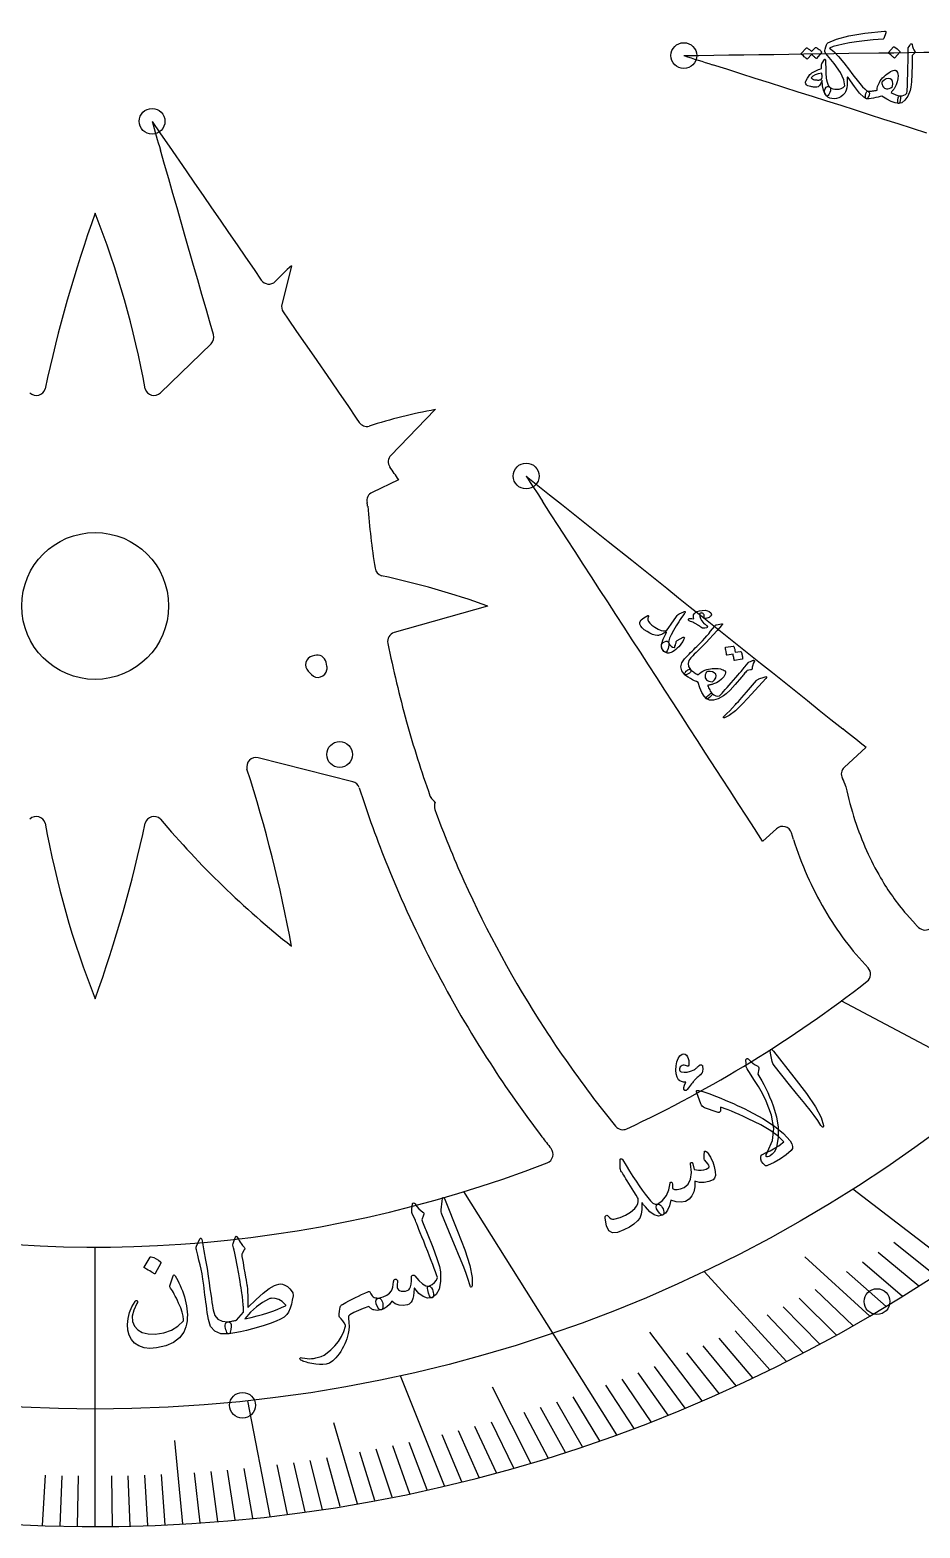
# Model space of a CAD drawing. Header units: millimetres. Extents: x -58 to 58, y -58 to 58.
# Drawn here: x -1.78 to 22.48, y -25.11 to 15.69 of the extents above; entities that cross this region are included whole.
import ezdxf

# ---------------------------------------------------------------- set-up
doc = ezdxf.new("R2010")
doc.units = ezdxf.units.MM
for name, color, linetype in [('CUT_INNER', 6, 'Continuous'), ('CUT_OUTER', 1, 'Continuous'), ('ENGRAVE', 7, 'Continuous'), ('ENGRAVE_FINE', 8, 'Continuous'), ('TEXT', 5, 'Continuous')]:
    doc.layers.add(name, color=color, linetype=linetype)

msp = doc.modelspace()

# ---------------------------------------------------------------- linework, layer by layer
at = {"layer": 'CUT_INNER'}
for points in [[(16.044, 14.991), (16.049, 14.991), (16.451, 14.997), (16.86, 15.002), (17.269, 15.008), (17.677, 15.014), (18.086, 15.019), (18.495, 15.025), (18.903, 15.031), (19.312, 15.036), (20.13, 15.047), (20.538, 15.053), (21.356, 15.065), (21.764, 15.07), (22.173, 15.076), (22.582, 15.081), (22.99, 15.087), (23.399, 15.093), (23.808, 15.098), (25.034, 15.115), (25.443, 15.121), (26.26, 15.132), (26.669, 15.138)], [(22.663, 12.882), (22.274, 13.006), (21.884, 13.13), (21.495, 13.254), (21.105, 13.378), (20.716, 13.502), (20.327, 13.627), (19.937, 13.751), (19.548, 13.875), (19.158, 13.999), (18.769, 14.123), (18.379, 14.247), (17.99, 14.371), (17.6, 14.495), (17.211, 14.619), (16.821, 14.743)], [(1.552, 13.199), (1.555, 13.196), (1.783, 12.864), (2.015, 12.527), (2.478, 11.854), (2.71, 11.517), (2.942, 11.181), (3.174, 10.844), (3.405, 10.507), (3.637, 10.171), (3.869, 9.834), (4.101, 9.497), (4.332, 9.161), (4.528, 8.876)], [(3.226, 7.393), (3.136, 7.702), (3.023, 8.095), (2.91, 8.488), (2.797, 8.88), (2.684, 9.273), (2.457, 10.059), (2.344, 10.451), (2.231, 10.844), (2.117, 11.237), (2.004, 11.63), (1.891, 12.022), (1.778, 12.415)], [(5.35, 9.266), (5.349, 9.262), (5.348, 9.259), (5.086, 8.215)], [(5.123, 8.012), (5.26, 7.814), (5.491, 7.477), (5.723, 7.14), (5.955, 6.804), (6.418, 6.13), (6.65, 5.794), (6.882, 5.457), (7.114, 5.12), (7.198, 4.998)], [(1.777, 5.804), (3.16, 7.144)], [(9.266, 5.35), (9.264, 5.347), (9.261, 5.344), (8.058, 4.103)], [(8.272, 3.437), (8.267, 3.434), (7.547, 3.094)], [(11.746, 3.539), (11.75, 3.536), (12.064, 3.285), (12.384, 3.03), (12.704, 2.775), (13.023, 2.52), (13.662, 2.01), (13.982, 1.755), (14.621, 1.246), (14.94, 0.991), (15.26, 0.736), (15.579, 0.481), (15.899, 0.226), (16.218, -0.029), (16.538, -0.284), (16.857, -0.539), (17.177, -0.794), (17.496, -1.049), (18.135, -1.558), (18.455, -1.813), (18.774, -2.068), (19.094, -2.323), (19.413, -2.578), (19.733, -2.833), (20.052, -3.088), (20.372, -3.343)], [(18.568, -6.067), (18.198, -6.402), (18.194, -6.406), (18.19, -6.401), (17.971, -6.063), (17.749, -5.72), (17.526, -5.377), (17.304, -5.034), (17.082, -4.691), (16.637, -4.006), (16.415, -3.663), (16.192, -3.32), (15.97, -2.977), (15.747, -2.634), (15.525, -2.291), (15.303, -1.948), (15.08, -1.605), (14.858, -1.262), (14.636, -0.919), (14.413, -0.576), (14.191, -0.233), (13.969, 0.11), (13.746, 0.453), (13.524, 0.796), (13.301, 1.139), (13.079, 1.482), (12.857, 1.825), (12.634, 2.168), (12.412, 2.511), (12.19, 2.854)], [(10.7, 0), (10.696, -0.002), (10.693, -0.002), (8.152, -0.726)], [(5.979, -1.345), (5.915, -1.363)], [(6.315, -1.641), (6.292, -1.532)], [(5.804, -1.777), (5.892, -1.868)], [(21.011, -3.853), (21.006, -3.857), (20.416, -4.392)], [(7.02, -4.786), (4.441, -4.138)], [(20.453, -4.915), (20.454, -4.921)], [(19.028, -6.357), (18.975, -6.181)], [(22.106, -8.393), (22.364, -8.678), (22.375, -8.689), (22.441, -8.753)], [(13.584, -13.411), (14.183, -14.169)]]:
    msp.add_lwpolyline(points, dxfattribs=at)
msp.add_circle((0, 0), 2, dxfattribs=at)
for centre, radius, start, end in [((0, 0), 56.36, 118.1258, 268.5733), ((238.315, 710.814), 730.462, 252.284633, 252.348644), ((703.595, 214.966), 730.462, 196.034633, 196.098644), ((35.724, -2.061), 37.935, 160.3427, 167.8623), ((-23.289, 1.48), 25.047, 10.1978, 21.5971), ((8.382, 5.691), 4.687, 130.3038, 137.8234), ((4.734, 9.018), 0.25, 214.5424, 314.108), ((5.329, 8.154), 0.25, 165.892, 214.5424), ((2.986, 7.323), 0.25, 314.108, 16.0826), ((0, 16.716), 41.783, 258.3417, 345.0053), ((-1.603, 5.983), 0.25, 225.892, 344.108), ((1.603, 5.983), 0.25, 195.892, 314.108), ((11.807, -8.583), 14.163, 100.3335, 107.8531), ((7.404, 5.14), 0.25, 214.5424, 284.108), ((8.237, 3.929), 0.25, 135.892, 214.5424), ((-252.589, -175.626), 316.405, 34.46696, 34.54386), ((624.989, 400.41), 730.462, 212.909633, 212.973644), ((7.654, 2.868), 0.25, 115.3125, 191.9136), ((6.456, 2.606), 0.976, 6.494, 12.4674), ((32.014, 4.779), 24.674, 184.7966, 188.7418), ((7.874, 1.065), 0.25, 188.2093, 254.108), ((2.98, -21.607), 22.944, 70.3391, 77.8587), ((8.22, -0.966), 0.25, 105.892, 192.3175), ((37.189, 4.84), 29.794, 191.3416, 195.5581), ((5.983, -1.603), 0.25, 105.892, 224.108), ((6.047, -1.585), 0.25, 12.3175, 105.892), ((6.071, -1.694), 0.25, 224.108, 349.5161), ((6.071, -1.694), 0.25, 349.5161, 12.3175), ((35.606, 4.316), 28.129, 195.3947, 199.7021), ((-359.189, -479.434), 608.875, 51.359722, 51.436618), ((4.38, -4.38), 0.25, 75.892, 194.108), ((-31.969, -16.077), 37.935, 10.3427, 17.8623), ((20.584, -4.577), 0.25, 132.1875, 208.0021), ((6.959, -5.028), 0.25, 18.7304, 75.892), ((19.626, -5.122), 0.852, 14.0307, 30.1051), ((35.832, 4.216), 30.067, 197.7459, 202.1046), ((9.36, -5.087), 0.25, 198.7304, 224.108), ((8.571, -5.933), 0.907, 39.9536, 47.7658), ((30.233, -2.743), 10.018, 192.5569, 198.0088), ((9.493, -5.455), 0.25, 155.1629, 200.9082), ((34.93, 3.765), 27.307, 199.9327, 204.3212), ((-1.603, -5.983), 0.25, 15.892, 134.108), ((23.289, -1.48), 25.047, 190.1978, 201.5971), ((-35.724, 2.061), 37.935, 340.3427, 347.8623), ((1.603, -5.983), 0.25, 45.892, 164.108), ((20.909, 10.362), 25.047, 220.1978, 231.5971), ((18.736, -6.252), 0.25, 16.6595, 132.1875), ((28.75, -3.22), 8.46, 198.0436, 203.9977), ((28.781, -3.208), 10.248, 197.893, 203.8117), ((27.895, -3.599), 7.525, 204.0074, 210.3945), ((37.34, 4.799), 31.683, 202.0548, 212.9749), ((37.372, 4.818), 29.965, 204.2334, 213.0147), ((27.917, -3.588), 9.305, 203.8201, 210.1754), ((27.309, -3.948), 6.843, 210.3583, 220.5108), ((27.409, -3.881), 8.718, 210.188, 216.8612), ((22.616, -8.575), 0.25, 225.6038, 311.6602), ((27.031, -4.17), 8.242, 216.8303, 223.6331), ((20.88, -10.026), 0.25, 308.1445, 42.1875), ((0.007, 16.706), 34.166, 295.0723, 307.9849), ((38.383, 5.466), 31.166, 213.0017, 217.2799), ((38.373, 5.46), 32.91, 212.9606, 217.2412), ((14.379, -14.014), 0.25, 218.3075, 295.1367), ((20.703, -7.999), 10.697, 217.1288, 219.3066), ((12.23, -14.931), 0.25, 291.2695, 38.3075), ((0, 16.715), 34.177, 256.7, 291.1298)]:
    msp.add_arc(centre, radius, start, end, dxfattribs=at)
at = {"layer": 'CUT_OUTER'}
msp.add_circle((0, 0), 58.5, dxfattribs=at)
at = {"layer": 'ENGRAVE'}
for points in [[(27.635, -14.623), (20.33, -10.757)], [(23.334, -17.944), (20.651, -15.881)], [(14.22, -22.572), (10.049, -15.951)], [(0, -25.067), (0, -17.462)], [(18.84, -20.578), (16.593, -18.123)], [(9.519, -23.968), (8.325, -20.964)], [(4.77, -24.793), (4.165, -21.647)]]:
    msp.add_lwpolyline(points, dxfattribs=at)
for centre, radius in [((0, 16.717), 38.589), ((16.042, 14.991), 0.351), ((1.551, 13.201), 0.351), ((11.745, 3.54), 0.351), ((6.662, -4.044), 0.351), ((21.306, -18.945), 0.351), ((4.016, -21.77), 0.351)]:
    msp.add_circle(centre, radius, dxfattribs=at)
at = {"layer": 'ENGRAVE_FINE'}
for points in [[(22.892, -18.238), (21.762, -17.338)], [(21.107, -19.344), (19.341, -17.726)], [(22.003, -18.804), (20.908, -17.869)], [(22.448, -18.524), (21.336, -17.607)], [(21.555, -19.077), (20.479, -18.125)], [(20.656, -19.604), (19.617, -18.617)], [(19.751, -20.104), (18.75, -19.085)], [(20.204, -19.857), (19.184, -18.854)], [(19.296, -20.344), (18.315, -19.309)], [(16.543, -21.652), (15.112, -19.78)], [(17.925, -21.026), (17.004, -19.946)], [(18.383, -20.805), (17.442, -19.74)], [(17.005, -21.45), (16.125, -20.341)], [(17.465, -21.241), (16.565, -20.147)], [(16.08, -21.849), (15.244, -20.712)], [(15.152, -22.223), (14.359, -21.061)], [(15.616, -22.038), (14.802, -20.889)], [(11.877, -23.343), (10.824, -21.273)], [(13.753, -22.738), (13.028, -21.54)], [(14.686, -22.401), (13.916, -21.226)], [(12.347, -23.201), (11.692, -21.97)], [(12.816, -23.052), (12.138, -21.832)], [(13.285, -22.898), (12.583, -21.689)], [(7.149, -24.451), (6.504, -22.246)], [(10.935, -23.61), (10.351, -22.349)], [(11.406, -23.48), (10.799, -22.228)], [(2.386, -24.998), (2.169, -22.725)], [(9.045, -24.076), (8.559, -22.781)], [(9.991, -23.854), (9.456, -22.576)], [(10.463, -23.735), (9.904, -22.465)], [(6.673, -24.53), (6.312, -23.202)], [(7.623, -24.365), (7.212, -23.049)], [(8.098, -24.274), (7.661, -22.965)], [(8.572, -24.178), (8.11, -22.875)], [(1.909, -25.023), (1.805, -23.657)], [(2.863, -24.968), (2.707, -23.607)], [(3.34, -24.933), (3.158, -23.574)], [(3.817, -24.892), (3.609, -23.536)], [(4.294, -24.845), (4.06, -23.493)], [(5.246, -24.736), (4.961, -23.392)], [(5.722, -24.673), (5.412, -23.334)], [(6.198, -24.604), (5.862, -23.27)], [(-1.432, -25.042), (-1.354, -23.675)], [(-0.955, -25.056), (-0.903, -23.688)], [(-0.477, -25.064), (-0.451, -23.695)], [(0.477, -25.064), (0.451, -23.695)], [(0.955, -25.056), (0.903, -23.688)], [(1.432, -25.042), (1.354, -23.675)]]:
    msp.add_lwpolyline(points, dxfattribs=at)
at = {"layer": 'TEXT'}
for points in [[(21.521, 15.66), (21.528, 15.659), (21.533, 15.657), (21.538, 15.654), (21.541, 15.65), (21.545, 15.644), (21.547, 15.636), (21.546, 15.626), (21.543, 15.615), (21.494, 15.459), (21.491, 15.452), (21.485, 15.447), (21.479, 15.444), (21.47, 15.442), (21.206, 15.418), (20.965, 15.392), (20.747, 15.365), (20.553, 15.335), (20.382, 15.303), (20.234, 15.27), (20.109, 15.234), (20.008, 15.197), (20.126, 15.098), (20.256, 14.964), (20.399, 14.795), (20.554, 14.59), (20.619, 14.505), (20.688, 14.417), (20.762, 14.325), (20.84, 14.23), (20.914, 14.144), (20.975, 14.081), (21.021, 14.04), (21.054, 14.021), (21.088, 14.001), (21.1, 13.965), (21.092, 13.915), (21.062, 13.851), (21.051, 13.834), (21.041, 13.822), (21.032, 13.815), (21.023, 13.814), (20.943, 13.857), (20.833, 13.968), (20.692, 14.147), (20.523, 14.392), (20.512, 14.401), (20.504, 14.404), (20.499, 14.402), (20.497, 14.394), (20.496, 14.284), (20.491, 14.189), (20.482, 14.109), (20.469, 14.045), (20.45, 14.005), (20.429, 13.969), (20.404, 13.937), (20.376, 13.91), (20.321, 13.869), (20.264, 13.84), (20.204, 13.822), (20.142, 13.815), (20.075, 13.818), (20.017, 13.832), (19.969, 13.857), (19.93, 13.894), (19.893, 13.948), (19.873, 13.998), (19.873, 14.044), (19.89, 14.086), (19.924, 14.127), (19.957, 14.15), (19.987, 14.153), (20.016, 14.138), (20.058, 14.107), (20.106, 14.086), (20.16, 14.075), (20.218, 14.072), (20.278, 14.08), (20.334, 14.098), (20.385, 14.125), (20.432, 14.163), (20.405, 14.33), (20.309, 14.533), (20.143, 14.773), (19.909, 15.049), (19.892, 15.074), (19.883, 15.102), (19.883, 15.133), (19.891, 15.167), (19.913, 15.233), (19.934, 15.283), (19.952, 15.317), (19.967, 15.335), (20.2, 15.44), (20.535, 15.529), (20.973, 15.602), (21.514, 15.659), (21.515, 15.659), (21.516, 15.659), (21.517, 15.659), (21.518, 15.66), (21.518, 15.66), (21.519, 15.66), (21.52, 15.66), (21.521, 15.66)], [(19.626, 15.211), (19.63, 15.213), (19.634, 15.215), (19.639, 15.214), (19.645, 15.213), (19.667, 15.201), (19.687, 15.188), (19.707, 15.175), (19.726, 15.161), (19.744, 15.146), (19.762, 15.13), (19.779, 15.112), (19.795, 15.094), (19.798, 15.089), (19.799, 15.084), (19.798, 15.078), (19.794, 15.073), (19.658, 14.914), (19.654, 14.912), (19.65, 14.913), (19.644, 14.916), (19.638, 14.922), (19.633, 14.927), (19.626, 14.934), (19.616, 14.943), (19.602, 14.954), (19.586, 14.968), (19.567, 14.983), (19.544, 15.002), (19.518, 15.022), (19.41, 14.899), (19.406, 14.895), (19.4, 14.895), (19.394, 14.898), (19.388, 14.905), (19.382, 14.91), (19.373, 14.919), (19.36, 14.93), (19.344, 14.944), (19.324, 14.961), (19.301, 14.981), (19.273, 15.004), (19.241, 15.03), (19.238, 15.034), (19.237, 15.038), (19.238, 15.041), (19.241, 15.044), (19.379, 15.196), (19.382, 15.198), (19.387, 15.199), (19.392, 15.199), (19.398, 15.198), (19.416, 15.189), (19.434, 15.178), (19.451, 15.168), (19.467, 15.156), (19.483, 15.143), (19.498, 15.13), (19.512, 15.116), (19.525, 15.101)], [(21.756, 15.225), (21.759, 15.227), (21.764, 15.229), (21.769, 15.228), (21.775, 15.227), (21.817, 15.202), (21.856, 15.174), (21.892, 15.142), (21.924, 15.106), (21.927, 15.101), (21.928, 15.096), (21.927, 15.091), (21.924, 15.087), (21.79, 14.928), (21.785, 14.924), (21.78, 14.924), (21.773, 14.927), (21.767, 14.934), (21.761, 14.939), (21.752, 14.947), (21.739, 14.959), (21.723, 14.973), (21.703, 14.99), (21.68, 15.01), (21.652, 15.033), (21.62, 15.059), (21.616, 15.063), (21.615, 15.067), (21.615, 15.07), (21.618, 15.073)], [(22.16, 15.2), (22.181, 15.236), (22.198, 15.264), (22.209, 15.284), (22.217, 15.298), (22.222, 15.306), (22.228, 15.312), (22.235, 15.315), (22.243, 15.315), (22.251, 15.313), (22.258, 15.307), (22.262, 15.299), (22.265, 15.289), (22.277, 15.236), (22.293, 15.188), (22.314, 15.145), (22.339, 15.105), (22.346, 15.093), (22.346, 15.08), (22.341, 15.067), (22.329, 15.053), (22.267, 14.989), (22.266, 14.956), (22.265, 14.924), (22.264, 14.893), (22.263, 14.862), (22.262, 14.832), (22.261, 14.803), (22.26, 14.773), (22.26, 14.745), (22.253, 14.482), (22.242, 14.276), (22.228, 14.129), (22.209, 14.041), (22.142, 13.885), (22.067, 13.774), (21.986, 13.707), (21.897, 13.684), (21.895, 13.685), (21.893, 13.685), (21.89, 13.685), (21.888, 13.686), (21.876, 13.701), (21.872, 13.732), (21.875, 13.779), (21.885, 13.842), (21.891, 13.865), (21.9, 13.881), (21.912, 13.89), (21.928, 13.892), (21.988, 13.895), (22.04, 13.909), (22.084, 13.934), (22.119, 13.97), (22.124, 14.018), (22.128, 14.073), (22.133, 14.136), (22.136, 14.205), (22.139, 14.281), (22.141, 14.363), (22.143, 14.451), (22.145, 14.545), (22.148, 14.638), (22.149, 14.721), (22.151, 14.795), (22.152, 14.86), (22.152, 14.915), (22.153, 14.961), (22.154, 14.997), (22.155, 15.024), (22.151, 15.159), (22.153, 15.172), (22.154, 15.184), (22.157, 15.193), (22.16, 15.2)], [(20.018, 14.135), (20.035, 14.109), (20.042, 14.076), (20.037, 14.035), (20.022, 13.986), (19.997, 13.933), (19.974, 13.9), (19.952, 13.886), (19.933, 13.893), (19.884, 13.957), (19.848, 14.048), (19.824, 14.167), (19.814, 14.314), (19.776, 14.234), (19.74, 14.176), (19.704, 14.141), (19.671, 14.128), (19.653, 14.127), (19.635, 14.128), (19.615, 14.129), (19.595, 14.132), (19.573, 14.135), (19.55, 14.139), (19.526, 14.143), (19.502, 14.148), (19.458, 14.159), (19.425, 14.169), (19.4, 14.18), (19.386, 14.191), (19.367, 14.22), (19.357, 14.247), (19.356, 14.272), (19.363, 14.296), (19.408, 14.372), (19.446, 14.431), (19.477, 14.472), (19.502, 14.497), (19.533, 14.519), (19.565, 14.539), (19.599, 14.558), (19.635, 14.576), (19.672, 14.592), (19.711, 14.608), (19.752, 14.622), (19.795, 14.635), (19.797, 14.726), (19.797, 14.745), (19.8, 14.762), (19.804, 14.776), (19.811, 14.788), (19.875, 14.884), (19.887, 14.896), (19.896, 14.893), (19.903, 14.878), (19.907, 14.849), (19.907, 14.758), (19.909, 14.675), (19.91, 14.6), (19.912, 14.531), (19.915, 14.471), (19.919, 14.418), (19.924, 14.372), (19.93, 14.334), (19.945, 14.271), (19.965, 14.216), (19.989, 14.171), (20.018, 14.135)], [(19.803, 14.513), (19.705, 14.494), (19.623, 14.466), (19.559, 14.428), (19.513, 14.382), (19.529, 14.368), (19.549, 14.355), (19.576, 14.344), (19.607, 14.335), (19.625, 14.332), (19.644, 14.329), (19.663, 14.326), (19.682, 14.325), (19.702, 14.325), (19.721, 14.325), (19.741, 14.328), (19.762, 14.331), (19.787, 14.342), (19.802, 14.366), (19.81, 14.402), (19.808, 14.451), (19.805, 14.474), (19.803, 14.492), (19.803, 14.505), (19.803, 14.513)], [(21.808, 14.591), (21.811, 14.59), (21.814, 14.589), (21.817, 14.588), (21.819, 14.588), (21.821, 14.587), (21.824, 14.585), (21.826, 14.584), (21.828, 14.583), (21.85, 14.558), (21.866, 14.527), (21.876, 14.489), (21.881, 14.445), (21.877, 14.358), (21.86, 14.275), (21.832, 14.196), (21.793, 14.122), (21.781, 14.104), (21.77, 14.087), (21.758, 14.07), (21.745, 14.053), (21.731, 14.036), (21.717, 14.02), (21.703, 14.003), (21.688, 13.986), (21.721, 13.969), (21.753, 13.953), (21.785, 13.939), (21.815, 13.926), (21.845, 13.915), (21.873, 13.905), (21.901, 13.898), (21.928, 13.892), (21.938, 13.887), (21.944, 13.875), (21.947, 13.856), (21.947, 13.83), (21.941, 13.766), (21.931, 13.72), (21.916, 13.693), (21.897, 13.684), (21.799, 13.7), (21.69, 13.739), (21.571, 13.802), (21.442, 13.889), (21.392, 13.873), (21.337, 13.859), (21.276, 13.846), (21.21, 13.833), (21.144, 13.822), (21.091, 13.816), (21.052, 13.813), (21.026, 13.814), (21.013, 13.819), (21.003, 13.83), (20.996, 13.847), (20.992, 13.87), (20.991, 13.884), (20.991, 13.896), (20.992, 13.909), (20.994, 13.922), (20.996, 13.935), (20.999, 13.947), (21.003, 13.96), (21.007, 13.972), (21.017, 13.994), (21.029, 14.01), (21.042, 14.019), (21.057, 14.021), (21.09, 14.022), (21.124, 14.024), (21.156, 14.026), (21.187, 14.029), (21.218, 14.032), (21.249, 14.036), (21.28, 14.04), (21.31, 14.045), (21.313, 14.097), (21.324, 14.15), (21.343, 14.205), (21.37, 14.26), (21.397, 14.303), (21.427, 14.345), (21.46, 14.384), (21.497, 14.422), (21.536, 14.458), (21.58, 14.492), (21.627, 14.524), (21.677, 14.553), (21.716, 14.572), (21.751, 14.585), (21.782, 14.591), (21.808, 14.591)], [(21.668, 14.361), (21.613, 14.367), (21.559, 14.354), (21.504, 14.323), (21.45, 14.274), (21.439, 14.257), (21.437, 14.233), (21.444, 14.204), (21.46, 14.168), (21.483, 14.134), (21.508, 14.108), (21.537, 14.091), (21.567, 14.082), (21.603, 14.082), (21.642, 14.094), (21.686, 14.116), (21.733, 14.149), (21.741, 14.227), (21.733, 14.288), (21.709, 14.333), (21.668, 14.361)], [(16.053, -0.214), (16.017, -0.265), (15.98, -0.318), (15.944, -0.372), (15.908, -0.427), (15.872, -0.484), (15.835, -0.544), (15.798, -0.605), (15.76, -0.668), (15.695, -0.785), (15.652, -0.879), (15.629, -0.948), (15.627, -0.993), (15.632, -1.027), (15.631, -1.066), (15.624, -1.111), (15.612, -1.161), (15.591, -1.217), (15.567, -1.249), (15.539, -1.258), (15.507, -1.243), (15.446, -1.159), (15.435, -1.045), (15.476, -0.901), (15.567, -0.726), (15.569, -0.723), (15.569, -0.72), (15.568, -0.718), (15.566, -0.715), (15.564, -0.713), (15.562, -0.713), (15.559, -0.712), (15.555, -0.713), (15.528, -0.728), (15.499, -0.743), (15.468, -0.759), (15.435, -0.774), (15.402, -0.788), (15.373, -0.797), (15.348, -0.802), (15.326, -0.804), (15.261, -0.796), (15.192, -0.776), (15.118, -0.744), (15.039, -0.699), (14.965, -0.648), (14.908, -0.598), (14.867, -0.548), (14.843, -0.499), (14.84, -0.441), (14.876, -0.381), (14.949, -0.321), (15.059, -0.259), (15.064, -0.259), (15.069, -0.259), (15.073, -0.262), (15.077, -0.265), (15.081, -0.27), (15.083, -0.276), (15.083, -0.281), (15.081, -0.287), (15.069, -0.312), (15.062, -0.336), (15.058, -0.357), (15.058, -0.376), (15.076, -0.421), (15.115, -0.47), (15.174, -0.522), (15.253, -0.577), (15.345, -0.63), (15.424, -0.664), (15.492, -0.678), (15.547, -0.673), (15.584, -0.646), (15.635, -0.588), (15.7, -0.497), (15.779, -0.374), (15.822, -0.31), (15.86, -0.262), (15.891, -0.229), (15.918, -0.211), (16.041, -0.159), (16.054, -0.154), (16.064, -0.151), (16.072, -0.151), (16.077, -0.154), (16.079, -0.162), (16.076, -0.174), (16.067, -0.192), (16.053, -0.214)], [(16.534, -0.599), (16.509, -0.58), (16.486, -0.563), (16.465, -0.547), (16.446, -0.533), (16.428, -0.52), (16.412, -0.509), (16.397, -0.5), (16.384, -0.493), (16.37, -0.486), (16.354, -0.477), (16.335, -0.468), (16.312, -0.457), (16.287, -0.445), (16.259, -0.432), (16.227, -0.418), (16.192, -0.402), (16.179, -0.395), (16.171, -0.386), (16.168, -0.376), (16.169, -0.363), (16.183, -0.344), (16.212, -0.337), (16.256, -0.34), (16.315, -0.354), (16.305, -0.311), (16.303, -0.273), (16.309, -0.242), (16.322, -0.216), (16.358, -0.18), (16.408, -0.152), (16.47, -0.132), (16.546, -0.119), (16.622, -0.118), (16.686, -0.129), (16.737, -0.153), (16.777, -0.19), (16.791, -0.218), (16.794, -0.243), (16.783, -0.268), (16.76, -0.29), (16.731, -0.309), (16.702, -0.324), (16.672, -0.335), (16.642, -0.34), (16.618, -0.341), (16.602, -0.336), (16.595, -0.324), (16.596, -0.307), (16.6, -0.284), (16.599, -0.263), (16.593, -0.243), (16.582, -0.225), (16.567, -0.209), (16.551, -0.198), (16.533, -0.192), (16.513, -0.19), (16.493, -0.194), (16.48, -0.202), (16.472, -0.215), (16.469, -0.233), (16.475, -0.286), (16.492, -0.341), (16.523, -0.397), (16.566, -0.454), (16.57, -0.458), (16.575, -0.463), (16.581, -0.468), (16.588, -0.473), (16.595, -0.478), (16.604, -0.484), (16.612, -0.491), (16.621, -0.498), (16.631, -0.505), (16.64, -0.512), (16.648, -0.518), (16.656, -0.523), (16.662, -0.528), (16.667, -0.532), (16.672, -0.536), (16.675, -0.54), (16.681, -0.548), (16.684, -0.556), (16.684, -0.564), (16.682, -0.572), (16.679, -0.578), (16.675, -0.584), (16.67, -0.588), (16.665, -0.591), (16.618, -0.602), (16.581, -0.608), (16.553, -0.606), (16.534, -0.599)], [(17.072, -0.485), (17.081, -0.484), (17.087, -0.484), (17.091, -0.485), (17.094, -0.488), (17.095, -0.494), (17.092, -0.504), (17.083, -0.517), (17.07, -0.535), (16.954, -0.666), (16.845, -0.785), (16.744, -0.894), (16.65, -0.991), (16.568, -1.072), (16.495, -1.145), (16.431, -1.21), (16.375, -1.267), (16.327, -1.315), (16.288, -1.354), (16.258, -1.385), (16.235, -1.408), (16.179, -1.486), (16.158, -1.567), (16.172, -1.65), (16.222, -1.734), (16.235, -1.758), (16.235, -1.782), (16.221, -1.804), (16.193, -1.826), (16.145, -1.855), (16.108, -1.873), (16.082, -1.879), (16.067, -1.875), (15.99, -1.763), (15.962, -1.653), (15.985, -1.546), (16.059, -1.442), (16.1, -1.399), (16.141, -1.356), (16.183, -1.313), (16.225, -1.27), (16.268, -1.228), (16.311, -1.185), (16.354, -1.143), (16.397, -1.1), (16.48, -1.02), (16.553, -0.945), (16.616, -0.877), (16.669, -0.816), (16.719, -0.755), (16.772, -0.69), (16.827, -0.62), (16.885, -0.545), (16.896, -0.532), (16.907, -0.522), (16.92, -0.515), (16.933, -0.511)], [(15.811, -1.068), (15.819, -1.043), (15.825, -1.02), (15.829, -1), (15.83, -0.982), (15.833, -0.968), (15.839, -0.956), (15.85, -0.945), (15.864, -0.936), (16.028, -0.853), (16.044, -0.848), (16.053, -0.851), (16.056, -0.864), (16.051, -0.885), (16.036, -0.925), (16.014, -0.968), (15.983, -1.014), (15.945, -1.063), (15.906, -1.108), (15.865, -1.148), (15.822, -1.185), (15.777, -1.218), (15.736, -1.245), (15.698, -1.265), (15.662, -1.279), (15.629, -1.287), (15.599, -1.287), (15.568, -1.279), (15.535, -1.262), (15.501, -1.236), (15.471, -1.206), (15.449, -1.171), (15.436, -1.134), (15.431, -1.093), (15.435, -1.053), (15.451, -1.019), (15.479, -0.992), (15.519, -0.972), (15.557, -0.961), (15.588, -0.962), (15.611, -0.974), (15.627, -0.997), (15.658, -1.054), (15.694, -1.096), (15.735, -1.123), (15.78, -1.135), (15.786, -1.131), (15.793, -1.118), (15.801, -1.097), (15.811, -1.068)], [(17.587, -1.236), (17.591, -1.237), (17.595, -1.238), (17.599, -1.242), (17.603, -1.247), (17.612, -1.27), (17.619, -1.293), (17.626, -1.316), (17.632, -1.339), (17.636, -1.362), (17.64, -1.385), (17.642, -1.409), (17.643, -1.434), (17.642, -1.44), (17.639, -1.444), (17.635, -1.448), (17.629, -1.45), (17.423, -1.486), (17.419, -1.485), (17.416, -1.482), (17.413, -1.476), (17.412, -1.467), (17.412, -1.46), (17.41, -1.45), (17.408, -1.437), (17.405, -1.42), (17.401, -1.399), (17.396, -1.375), (17.39, -1.346), (17.383, -1.314), (17.222, -1.341), (17.216, -1.34), (17.212, -1.337), (17.209, -1.331), (17.208, -1.322), (17.207, -1.314), (17.205, -1.301), (17.203, -1.285), (17.199, -1.264), (17.195, -1.238), (17.189, -1.207), (17.182, -1.172), (17.174, -1.132), (17.174, -1.127), (17.176, -1.123), (17.179, -1.121), (17.183, -1.121), (17.386, -1.091), (17.39, -1.091), (17.394, -1.093), (17.398, -1.097), (17.402, -1.102), (17.41, -1.121), (17.418, -1.14), (17.424, -1.159), (17.429, -1.178), (17.433, -1.198), (17.436, -1.218), (17.438, -1.237), (17.439, -1.257)], [(17.823, -1.522), (17.862, -1.508), (17.893, -1.497), (17.915, -1.488), (17.929, -1.483), (17.939, -1.48), (17.947, -1.479), (17.954, -1.481), (17.96, -1.486), (17.965, -1.493), (17.967, -1.501), (17.965, -1.51), (17.96, -1.52), (17.936, -1.568), (17.919, -1.616), (17.907, -1.663), (17.902, -1.709), (17.899, -1.723), (17.891, -1.733), (17.878, -1.74), (17.86, -1.743), (17.772, -1.754), (17.751, -1.778), (17.73, -1.802), (17.709, -1.825), (17.689, -1.849), (17.669, -1.871), (17.649, -1.894), (17.63, -1.916), (17.612, -1.937), (17.439, -2.137), (17.301, -2.289), (17.197, -2.393), (17.126, -2.45), (16.975, -2.527), (16.847, -2.566), (16.741, -2.566), (16.659, -2.527), (16.657, -2.526), (16.655, -2.524), (16.654, -2.522), (16.652, -2.52), (16.653, -2.501), (16.669, -2.475), (16.701, -2.44), (16.749, -2.398), (16.768, -2.384), (16.785, -2.377), (16.8, -2.378), (16.814, -2.386), (16.863, -2.422), (16.911, -2.444), (16.961, -2.453), (17.011, -2.447), (17.046, -2.413), (17.084, -2.373), (17.127, -2.328), (17.173, -2.276), (17.224, -2.22), (17.278, -2.158), (17.335, -2.091), (17.396, -2.019), (17.457, -1.949), (17.511, -1.886), (17.559, -1.829), (17.601, -1.78), (17.637, -1.738), (17.666, -1.703), (17.69, -1.675), (17.708, -1.655), (17.791, -1.548), (17.8, -1.539), (17.808, -1.532), (17.816, -1.526), (17.823, -1.522)], [(17.164, -1.77), (17.167, -1.773), (17.169, -1.775), (17.17, -1.777), (17.171, -1.78), (17.172, -1.782), (17.173, -1.784), (17.174, -1.786), (17.175, -1.789), (17.177, -1.822), (17.169, -1.856), (17.153, -1.892), (17.129, -1.928), (17.07, -1.994), (17.005, -2.048), (16.933, -2.091), (16.855, -2.123), (16.835, -2.129), (16.816, -2.135), (16.795, -2.14), (16.775, -2.145), (16.754, -2.15), (16.732, -2.154), (16.71, -2.158), (16.688, -2.161), (16.703, -2.195), (16.718, -2.228), (16.733, -2.259), (16.749, -2.288), (16.764, -2.316), (16.781, -2.341), (16.797, -2.365), (16.814, -2.386), (16.818, -2.397), (16.816, -2.41), (16.806, -2.427), (16.79, -2.446), (16.744, -2.492), (16.707, -2.521), (16.679, -2.533), (16.659, -2.527), (16.592, -2.453), (16.533, -2.354), (16.481, -2.23), (16.436, -2.081), (16.388, -2.061), (16.337, -2.037), (16.281, -2.009), (16.222, -1.976), (16.164, -1.943), (16.119, -1.915), (16.087, -1.892), (16.067, -1.875), (16.061, -1.863), (16.06, -1.848), (16.066, -1.83), (16.077, -1.809), (16.084, -1.798), (16.093, -1.788), (16.101, -1.779), (16.111, -1.77), (16.121, -1.762), (16.131, -1.755), (16.142, -1.747), (16.153, -1.74), (16.175, -1.73), (16.194, -1.725), (16.21, -1.726), (16.222, -1.734), (16.249, -1.754), (16.276, -1.774), (16.302, -1.793), (16.328, -1.811), (16.354, -1.828), (16.381, -1.844), (16.407, -1.861), (16.433, -1.876), (16.469, -1.838), (16.511, -1.804), (16.56, -1.774), (16.616, -1.748), (16.665, -1.732), (16.714, -1.718), (16.765, -1.709), (16.817, -1.703), (16.87, -1.7), (16.925, -1.702), (16.982, -1.707), (17.04, -1.716), (17.082, -1.726), (17.117, -1.738), (17.144, -1.753), (17.164, -1.77)], [(16.911, -1.858), (16.872, -1.82), (16.822, -1.795), (16.76, -1.785), (16.687, -1.788), (16.668, -1.794), (16.651, -1.811), (16.638, -1.838), (16.628, -1.876), (16.624, -1.917), (16.627, -1.953), (16.638, -1.984), (16.656, -2.011), (16.684, -2.033), (16.721, -2.049), (16.769, -2.059), (16.827, -2.064), (16.882, -2.009), (16.915, -1.956), (16.924, -1.906), (16.911, -1.858)], [(18.229, -1.935), (18.276, -1.922), (18.299, -1.925), (18.299, -1.944), (18.274, -1.978), (17.887, -2.401), (17.649, -2.66), (17.447, -2.853), (17.279, -2.981), (17.148, -3.043), (17.134, -3.045), (17.125, -3.044), (17.121, -3.04), (17.12, -3.033), (17.123, -3.026), (17.127, -3.018), (17.134, -3.009), (17.144, -3), (17.218, -2.932), (17.295, -2.857), (17.372, -2.774), (17.451, -2.683), (17.472, -2.66), (17.528, -2.597), (17.62, -2.493), (17.746, -2.35), (18.024, -2.029), (18.04, -2.013), (18.056, -2), (18.073, -1.989), (18.09, -1.982)], [(16.528, -12.737), (16.494, -12.767), (16.461, -12.795), (16.431, -12.821), (16.404, -12.845), (16.38, -12.866), (16.359, -12.886), (16.341, -12.905), (16.326, -12.921), (16.312, -12.939), (16.295, -12.96), (16.275, -12.986), (16.252, -13.015), (16.226, -13.048), (16.198, -13.086), (16.167, -13.127), (16.133, -13.173), (16.118, -13.19), (16.102, -13.198), (16.085, -13.199), (16.068, -13.192), (16.044, -13.163), (16.042, -13.117), (16.061, -13.052), (16.101, -12.969), (16.034, -12.966), (15.979, -12.953), (15.934, -12.932), (15.9, -12.902), (15.86, -12.832), (15.834, -12.746), (15.824, -12.644), (15.83, -12.526), (15.85, -12.412), (15.885, -12.321), (15.935, -12.254), (16, -12.21), (16.044, -12.199), (16.082, -12.207), (16.114, -12.232), (16.141, -12.275), (16.161, -12.327), (16.174, -12.377), (16.18, -12.425), (16.18, -12.472), (16.174, -12.508), (16.162, -12.53), (16.143, -12.536), (16.118, -12.528), (16.086, -12.512), (16.054, -12.505), (16.024, -12.506), (15.994, -12.516), (15.966, -12.531), (15.945, -12.551), (15.93, -12.576), (15.923, -12.605), (15.922, -12.636), (15.93, -12.66), (15.947, -12.677), (15.972, -12.688), (16.051, -12.701), (16.137, -12.697), (16.227, -12.674), (16.324, -12.632), (16.332, -12.628), (16.34, -12.622), (16.349, -12.615), (16.359, -12.607), (16.369, -12.598), (16.38, -12.588), (16.392, -12.577), (16.405, -12.566), (16.419, -12.554), (16.431, -12.543), (16.442, -12.534), (16.452, -12.525), (16.461, -12.517), (16.469, -12.511), (16.476, -12.505), (16.482, -12.501), (16.495, -12.496), (16.508, -12.494), (16.52, -12.497), (16.531, -12.504), (16.54, -12.511), (16.547, -12.519), (16.551, -12.528), (16.554, -12.537), (16.558, -12.612), (16.555, -12.67), (16.545, -12.712), (16.528, -12.737)], [(18.408, -12.178), (18.399, -12.103), (18.409, -12.069), (18.437, -12.075), (18.483, -12.121), (19.039, -12.836), (19.381, -13.274), (19.63, -13.639), (19.786, -13.932), (19.848, -14.153), (19.847, -14.175), (19.843, -14.189), (19.836, -14.196), (19.825, -14.194), (19.814, -14.189), (19.802, -14.179), (19.791, -14.166), (19.779, -14.15), (19.693, -14.015), (19.595, -13.877), (19.486, -13.735), (19.366, -13.588), (19.336, -13.549), (19.252, -13.445), (19.116, -13.275), (18.926, -13.039), (18.503, -12.519), (18.483, -12.49), (18.467, -12.461), (18.455, -12.433), (18.448, -12.406)], [(18.564, -14.742), (18.538, -14.813), (18.501, -14.876), (18.452, -14.929), (18.392, -14.974), (18.355, -14.993), (18.325, -15.002), (18.303, -15.002), (18.29, -14.991), (18.285, -14.97), (18.288, -14.943), (18.301, -14.909), (18.323, -14.87), (18.454, -14.561), (18.491, -14.227), (18.435, -13.868), (18.286, -13.484), (18.184, -13.282), (18.073, -13.085), (17.954, -12.894), (17.828, -12.707), (17.792, -12.653), (17.766, -12.609), (17.75, -12.574), (17.744, -12.548), (17.742, -12.51), (17.741, -12.477), (17.739, -12.447), (17.737, -12.423), (17.736, -12.402), (17.735, -12.385), (17.734, -12.373), (17.734, -12.364), (17.737, -12.351), (17.741, -12.342), (17.747, -12.335), (17.754, -12.33), (17.766, -12.328), (17.776, -12.329), (17.785, -12.332), (17.791, -12.338), (17.865, -12.407), (17.928, -12.46), (17.982, -12.497), (18.025, -12.518), (18.058, -12.532), (18.078, -12.552), (18.088, -12.578), (18.086, -12.61), (18.058, -12.753), (18.114, -12.841), (18.169, -12.935), (18.223, -13.035), (18.276, -13.139), (18.328, -13.249), (18.379, -13.365), (18.429, -13.486), (18.479, -13.613), (18.57, -13.91), (18.615, -14.198), (18.613, -14.475), (18.564, -14.742)], [(18.172, -14.944), (18.289, -14.889), (18.393, -14.838), (18.485, -14.789), (18.565, -14.743), (18.632, -14.7), (18.688, -14.661), (18.733, -14.625), (18.765, -14.592), (18.623, -14.446), (18.414, -14.294), (18.138, -14.135), (17.796, -13.967), (17.666, -13.908), (17.547, -13.853), (17.437, -13.805), (17.337, -13.762), (17.247, -13.725), (17.167, -13.694), (17.097, -13.669), (17.037, -13.65), (17.037, -13.76), (17.023, -13.781), (17.004, -13.793), (16.982, -13.796), (16.955, -13.789), (16.609, -13.669), (16.574, -13.651), (16.544, -13.627), (16.521, -13.598), (16.503, -13.563), (16.393, -13.258), (16.386, -13.236), (16.384, -13.219), (16.387, -13.206), (16.395, -13.198), (16.452, -13.194), (16.561, -13.22), (16.721, -13.275), (16.933, -13.358), (17.052, -13.407), (17.168, -13.455), (17.282, -13.504), (17.392, -13.552), (17.5, -13.601), (17.605, -13.65), (17.707, -13.699), (17.806, -13.748), (18.194, -13.959), (18.513, -14.165), (18.762, -14.368), (18.939, -14.569), (18.984, -14.649), (19.005, -14.719), (19, -14.78), (18.969, -14.83), (18.833, -14.951), (18.68, -15.06), (18.508, -15.155), (18.319, -15.237), (18.301, -15.244), (18.286, -15.247), (18.272, -15.246), (18.261, -15.241), (18.202, -15.187), (18.163, -15.128), (18.144, -15.066), (18.144, -14.998), (18.148, -14.976), (18.154, -14.96), (18.162, -14.949), (18.172, -14.944)], [(15.323, -16.295), (15.353, -16.295), (15.381, -16.305), (15.407, -16.323), (15.431, -16.35), (15.456, -16.387), (15.475, -16.423), (15.488, -16.461), (15.496, -16.498), (15.498, -16.533), (15.493, -16.561), (15.482, -16.581), (15.463, -16.595), (15.348, -16.615), (15.232, -16.583), (15.114, -16.501), (14.994, -16.369), (14.976, -16.345), (14.96, -16.325), (14.946, -16.307), (14.935, -16.293), (14.927, -16.282), (14.92, -16.274), (14.917, -16.269), (14.915, -16.267), (14.906, -16.26), (14.9, -16.259), (14.897, -16.266), (14.897, -16.28), (14.897, -16.434), (14.878, -16.564), (14.84, -16.67), (14.781, -16.75), (14.683, -16.836), (14.558, -16.916), (14.408, -16.991), (14.231, -17.06), (14.099, -17.074), (14, -17.014), (13.933, -16.882), (13.897, -16.677), (13.898, -16.651), (13.902, -16.629), (13.912, -16.613), (13.926, -16.602), (13.942, -16.596), (13.959, -16.599), (13.975, -16.608), (13.992, -16.626), (14.027, -16.662), (14.063, -16.687), (14.097, -16.699), (14.131, -16.699), (14.303, -16.655), (14.457, -16.591), (14.593, -16.509), (14.711, -16.407), (14.756, -16.351), (14.786, -16.287), (14.8, -16.218), (14.799, -16.142), (14.783, -16.113), (14.743, -16.047), (14.679, -15.944), (14.59, -15.804), (14.543, -15.729), (14.501, -15.661), (14.464, -15.601), (14.431, -15.547), (14.403, -15.501), (14.38, -15.463), (14.362, -15.434), (14.348, -15.413), (14.329, -15.38), (14.316, -15.348), (14.309, -15.32), (14.307, -15.294), (14.307, -15.261), (14.307, -15.23), (14.307, -15.201), (14.308, -15.175), (14.308, -15.151), (14.308, -15.129), (14.307, -15.11), (14.306, -15.093), (14.307, -15.079), (14.311, -15.068), (14.318, -15.06), (14.328, -15.055), (14.342, -15.054), (14.354, -15.057), (14.364, -15.064), (14.373, -15.075), (14.47, -15.238), (14.564, -15.391), (14.655, -15.534), (14.743, -15.669), (14.827, -15.794), (14.907, -15.91), (14.984, -16.017), (15.057, -16.114), (15.131, -16.202), (15.201, -16.262), (15.265, -16.292), (15.323, -16.295)], [(16.605, -14.861), (16.609, -14.852), (16.618, -14.85), (16.632, -14.853), (16.651, -14.862), (16.675, -14.88), (16.703, -14.911), (16.733, -14.954), (16.765, -15.009), (16.8, -15.073), (16.83, -15.137), (16.854, -15.202), (16.873, -15.268), (16.898, -15.403), (16.901, -15.508), (16.882, -15.582), (16.843, -15.625), (16.723, -15.679), (16.6, -15.704), (16.473, -15.701), (16.344, -15.67), (16.343, -15.823), (16.316, -15.954), (16.264, -16.066), (16.187, -16.155), (16.088, -16.215), (15.971, -16.24), (15.836, -16.231), (15.684, -16.186), (15.649, -16.337), (15.6, -16.455), (15.538, -16.541), (15.463, -16.595), (15.442, -16.594), (15.414, -16.573), (15.377, -16.535), (15.334, -16.477), (15.299, -16.416), (15.286, -16.365), (15.294, -16.325), (15.323, -16.295), (15.463, -16.188), (15.566, -16.056), (15.634, -15.901), (15.666, -15.722), (15.667, -15.712), (15.67, -15.704), (15.675, -15.698), (15.681, -15.694), (15.689, -15.691), (15.697, -15.69), (15.706, -15.691), (15.714, -15.694), (15.726, -15.711), (15.733, -15.744), (15.736, -15.796), (15.735, -15.864), (15.792, -15.889), (15.864, -15.892), (15.952, -15.874), (16.054, -15.835), (16.163, -15.749), (16.228, -15.614), (16.248, -15.429), (16.223, -15.195), (16.222, -15.183), (16.222, -15.174), (16.226, -15.167), (16.231, -15.162), (16.241, -15.158), (16.25, -15.157), (16.258, -15.157), (16.267, -15.16), (16.275, -15.166), (16.282, -15.173), (16.287, -15.181), (16.29, -15.19), (16.328, -15.344), (16.383, -15.358), (16.445, -15.365), (16.512, -15.363), (16.584, -15.353), (16.652, -15.336), (16.699, -15.315), (16.726, -15.291), (16.733, -15.263), (16.723, -15.231), (16.699, -15.192), (16.659, -15.144), (16.605, -15.089), (16.599, -15.069), (16.597, -15.024), (16.599, -14.955), (16.605, -14.861)], [(8.626, -16.478), (8.634, -16.414), (8.639, -16.363), (8.643, -16.326), (8.645, -16.302), (8.647, -16.286), (8.652, -16.274), (8.66, -16.266), (8.67, -16.261), (8.683, -16.26), (8.695, -16.264), (8.707, -16.273), (8.717, -16.287), (8.765, -16.356), (8.817, -16.416), (8.872, -16.466), (8.931, -16.508), (8.948, -16.521), (8.957, -16.54), (8.958, -16.563), (8.95, -16.59), (8.904, -16.721), (8.923, -16.769), (8.941, -16.816), (8.959, -16.862), (8.976, -16.907), (8.993, -16.951), (9.011, -16.995), (9.027, -17.038), (9.044, -17.079), (9.199, -17.465), (9.313, -17.769), (9.384, -17.991), (9.413, -18.131), (9.413, -18.399), (9.374, -18.607), (9.296, -18.756), (9.179, -18.844), (9.175, -18.845), (9.171, -18.846), (9.168, -18.846), (9.164, -18.847), (9.137, -18.833), (9.112, -18.791), (9.087, -18.72), (9.064, -18.622), (9.058, -18.585), (9.061, -18.557), (9.074, -18.536), (9.096, -18.523), (9.182, -18.481), (9.25, -18.429), (9.298, -18.365), (9.326, -18.291), (9.304, -18.218), (9.276, -18.134), (9.242, -18.042), (9.204, -17.939), (9.161, -17.828), (9.114, -17.707), (9.062, -17.578), (9.006, -17.44), (8.953, -17.304), (8.904, -17.181), (8.86, -17.073), (8.822, -16.978), (8.789, -16.898), (8.762, -16.83), (8.741, -16.777), (8.726, -16.737), (8.639, -16.543), (8.633, -16.523), (8.629, -16.506), (8.626, -16.491), (8.626, -16.478)], [(9.454, -16.214), (9.467, -16.139), (9.486, -16.108), (9.511, -16.122), (9.542, -16.18), (9.873, -17.023), (10.076, -17.54), (10.211, -17.961), (10.278, -18.286), (10.274, -18.516), (10.267, -18.537), (10.259, -18.549), (10.251, -18.553), (10.241, -18.549), (10.232, -18.54), (10.223, -18.528), (10.216, -18.512), (10.209, -18.493), (10.165, -18.34), (10.11, -18.179), (10.046, -18.012), (9.973, -17.837), (9.955, -17.791), (9.904, -17.667), (9.821, -17.466), (9.706, -17.186), (9.448, -16.567), (9.437, -16.534), (9.43, -16.502), (9.427, -16.471), (9.428, -16.443)], [(2.857, -17.24), (2.863, -17.228), (2.868, -17.22), (2.874, -17.216), (2.879, -17.216), (2.888, -17.22), (2.896, -17.234), (2.905, -17.257), (2.913, -17.29), (2.966, -17.562), (3.011, -17.813), (3.05, -18.044), (3.082, -18.255), (3.107, -18.435), (3.129, -18.597), (3.15, -18.74), (3.167, -18.864), (3.183, -18.969), (3.195, -19.056), (3.205, -19.125), (3.212, -19.174), (3.257, -19.32), (3.34, -19.423), (3.458, -19.482), (3.614, -19.498), (3.657, -19.505), (3.687, -19.528), (3.703, -19.567), (3.705, -19.622), (3.696, -19.71), (3.683, -19.774), (3.667, -19.813), (3.646, -19.828), (3.428, -19.821), (3.261, -19.751), (3.147, -19.621), (3.086, -19.429), (3.071, -19.336), (3.056, -19.242), (3.043, -19.149), (3.03, -19.055), (3.017, -18.961), (3.005, -18.866), (2.993, -18.772), (2.981, -18.677), (2.959, -18.496), (2.936, -18.333), (2.912, -18.189), (2.887, -18.063), (2.859, -17.942), (2.829, -17.813), (2.795, -17.677), (2.758, -17.532), (2.753, -17.506), (2.752, -17.482), (2.754, -17.46), (2.761, -17.44)], [(3.821, -17.189), (3.828, -17.179), (3.835, -17.172), (3.841, -17.168), (3.846, -17.168), (3.853, -17.17), (3.86, -17.175), (3.867, -17.183), (3.874, -17.194), (3.902, -17.241), (3.928, -17.285), (3.953, -17.324), (3.976, -17.36), (3.998, -17.392), (4.019, -17.42), (4.038, -17.443), (4.057, -17.462), (4.07, -17.477), (4.077, -17.495), (4.075, -17.514), (4.065, -17.535), (4.006, -17.635), (3.999, -17.651), (3.995, -17.67), (3.994, -17.691), (3.997, -17.713), (4.029, -17.885), (4.056, -18.035), (4.08, -18.166), (4.099, -18.276), (4.114, -18.366), (4.126, -18.436), (4.134, -18.486), (4.138, -18.516), (4.148, -18.605), (4.155, -18.69), (4.161, -18.77), (4.164, -18.846), (4.165, -18.918), (4.165, -18.985), (4.163, -19.048), (4.159, -19.106), (4.384, -18.887), (4.579, -18.714), (4.745, -18.588), (4.883, -18.509), (4.946, -18.485), (5.003, -18.47), (5.055, -18.466), (5.101, -18.471), (5.169, -18.495), (5.237, -18.539), (5.305, -18.602), (5.372, -18.684), (5.384, -18.704), (5.391, -18.729), (5.394, -18.757), (5.392, -18.789), (5.373, -18.906), (5.346, -19.019), (5.311, -19.128), (5.268, -19.232), (5.221, -19.301), (5.15, -19.366), (5.055, -19.425), (4.935, -19.479), (4.772, -19.538), (4.609, -19.593), (4.447, -19.644), (4.285, -19.69), (4.124, -19.731), (3.964, -19.768), (3.805, -19.8), (3.646, -19.828), (3.628, -19.825), (3.61, -19.811), (3.592, -19.787), (3.575, -19.753), (3.559, -19.711), (3.548, -19.67), (3.543, -19.63), (3.544, -19.59), (3.551, -19.555), (3.565, -19.528), (3.586, -19.509), (3.614, -19.498), (3.651, -19.492), (3.687, -19.486), (3.72, -19.48), (3.751, -19.473), (3.78, -19.467), (3.807, -19.461), (3.832, -19.456), (3.855, -19.451), (4.04, -19.231), (4.041, -19.222), (4.041, -19.211), (4.042, -19.197), (4.042, -19.181), (4.041, -19.162), (4.041, -19.141), (4.04, -19.117), (4.039, -19.09), (4.037, -19.062), (4.035, -19.031), (4.032, -18.998), (4.028, -18.964), (4.024, -18.927), (4.02, -18.889), (4.015, -18.85), (4.011, -18.808), (4.005, -18.762), (3.997, -18.706), (3.988, -18.642), (3.976, -18.568), (3.963, -18.486), (3.948, -18.395), (3.931, -18.297), (3.912, -18.19), (3.87, -17.953), (3.835, -17.766), (3.807, -17.629), (3.786, -17.541), (3.771, -17.485), (3.76, -17.442), (3.754, -17.413), (3.752, -17.397), (3.76, -17.366), (3.767, -17.336), (3.775, -17.308), (3.784, -17.282), (3.793, -17.258), (3.802, -17.234), (3.811, -17.211), (3.821, -17.189)], [(1.5, -17.732), (1.504, -17.727), (1.51, -17.724), (1.518, -17.723), (1.527, -17.723), (1.597, -17.749), (1.663, -17.782), (1.726, -17.82), (1.785, -17.866), (1.791, -17.873), (1.794, -17.88), (1.793, -17.887), (1.79, -17.895), (1.637, -18.182), (1.631, -18.189), (1.623, -18.191), (1.613, -18.188), (1.601, -18.18), (1.591, -18.174), (1.575, -18.163), (1.552, -18.149), (1.524, -18.132), (1.49, -18.112), (1.448, -18.088), (1.4, -18.06), (1.345, -18.029), (1.338, -18.024), (1.334, -18.018), (1.334, -18.013), (1.337, -18.007)], [(2.184, -18.248), (2.218, -18.308), (2.251, -18.371), (2.284, -18.437), (2.316, -18.505), (2.347, -18.577), (2.376, -18.652), (2.404, -18.732), (2.431, -18.815), (2.455, -18.898), (2.474, -18.98), (2.49, -19.062), (2.501, -19.144), (2.509, -19.225), (2.512, -19.307), (2.511, -19.388), (2.506, -19.47), (2.493, -19.556), (2.474, -19.636), (2.448, -19.71), (2.415, -19.779), (2.296, -19.936), (2.133, -20.061), (1.926, -20.151), (1.675, -20.207), (1.492, -20.219), (1.331, -20.201), (1.192, -20.154), (1.075, -20.078), (0.986, -19.978), (0.924, -19.86), (0.888, -19.723), (0.878, -19.568), (0.895, -19.403), (0.936, -19.244), (0.999, -19.091), (1.086, -18.944), (1.099, -18.927), (1.113, -18.917), (1.126, -18.915), (1.139, -18.92), (1.152, -18.931), (1.156, -18.947), (1.151, -18.968), (1.138, -18.994), (1.053, -19.179), (1.013, -19.345), (1.018, -19.491), (1.069, -19.618), (1.159, -19.718), (1.284, -19.788), (1.444, -19.826), (1.639, -19.833), (1.874, -19.799), (2.08, -19.726), (2.257, -19.616), (2.405, -19.469), (2.408, -19.464), (2.41, -19.457), (2.411, -19.448), (2.41, -19.436), (2.399, -19.344), (2.372, -19.238), (2.331, -19.118), (2.274, -18.984), (2.243, -18.916), (2.213, -18.854), (2.184, -18.796), (2.157, -18.742), (2.131, -18.694), (2.105, -18.651), (2.081, -18.613), (2.057, -18.58), (2.045, -18.563), (2.039, -18.547), (2.036, -18.532), (2.039, -18.519), (2.13, -18.241), (2.139, -18.224), (2.151, -18.22), (2.166, -18.228), (2.184, -18.248)], [(7.722, -18.849), (7.846, -18.815), (7.946, -18.77), (8.022, -18.715), (8.073, -18.651), (8.093, -18.605), (8.109, -18.549), (8.121, -18.483), (8.131, -18.407), (8.136, -18.384), (8.142, -18.366), (8.151, -18.352), (8.161, -18.343), (8.176, -18.337), (8.19, -18.335), (8.203, -18.338), (8.215, -18.346), (8.227, -18.359), (8.235, -18.375), (8.239, -18.394), (8.239, -18.416), (8.233, -18.473), (8.231, -18.521), (8.234, -18.558), (8.241, -18.585), (8.262, -18.622), (8.295, -18.647), (8.34, -18.662), (8.397, -18.666), (8.457, -18.66), (8.506, -18.645), (8.544, -18.623), (8.57, -18.594), (8.593, -18.542), (8.609, -18.47), (8.618, -18.379), (8.62, -18.267), (8.621, -18.254), (8.628, -18.243), (8.64, -18.234), (8.659, -18.227), (8.677, -18.225), (8.693, -18.227), (8.706, -18.233), (8.716, -18.244), (8.818, -18.374), (8.916, -18.464), (9.01, -18.513), (9.1, -18.522), (9.12, -18.526), (9.143, -18.543), (9.166, -18.575), (9.19, -18.62), (9.205, -18.657), (9.215, -18.695), (9.221, -18.731), (9.221, -18.768), (9.218, -18.797), (9.21, -18.819), (9.198, -18.835), (9.182, -18.843), (9.06, -18.851), (8.94, -18.811), (8.823, -18.722), (8.71, -18.586), (8.704, -18.579), (8.699, -18.578), (8.695, -18.581), (8.692, -18.591), (8.684, -18.698), (8.672, -18.788), (8.656, -18.861), (8.637, -18.919), (8.615, -18.959), (8.587, -18.992), (8.553, -19.017), (8.515, -19.035), (8.393, -19.055), (8.281, -19.046), (8.178, -19.005), (8.085, -18.935), (8.017, -19.023), (7.946, -19.092), (7.871, -19.142), (7.793, -19.173), (7.771, -19.172), (7.749, -19.162), (7.727, -19.14), (7.706, -19.109), (7.658, -19.007), (7.645, -18.93), (7.667, -18.877), (7.722, -18.849)], [(7.8, -19.171), (7.742, -19.181), (7.689, -19.185), (7.64, -19.182), (7.597, -19.174), (7.577, -19.167), (7.558, -19.159), (7.54, -19.149), (7.522, -19.137), (7.505, -19.123), (7.488, -19.108), (7.471, -19.092), (7.454, -19.076), (7.306, -19.13), (7.172, -19.186), (7.051, -19.244), (6.944, -19.306), (6.922, -19.324), (6.908, -19.345), (6.902, -19.37), (6.904, -19.399), (6.917, -19.517), (6.921, -19.626), (6.915, -19.725), (6.899, -19.816), (6.88, -19.888), (6.858, -19.96), (6.832, -20.03), (6.803, -20.1), (6.77, -20.169), (6.734, -20.236), (6.694, -20.302), (6.651, -20.367), (6.563, -20.479), (6.475, -20.563), (6.386, -20.62), (6.296, -20.649), (6.208, -20.659), (6.113, -20.66), (6.013, -20.652), (5.906, -20.634), (5.854, -20.622), (5.806, -20.61), (5.762, -20.599), (5.723, -20.587), (5.688, -20.575), (5.657, -20.564), (5.63, -20.553), (5.607, -20.543), (5.593, -20.533), (5.584, -20.522), (5.58, -20.509), (5.581, -20.495), (5.587, -20.482), (5.597, -20.474), (5.612, -20.472), (5.632, -20.476), (5.711, -20.49), (5.781, -20.498), (5.843, -20.501), (5.896, -20.498), (5.924, -20.495), (5.953, -20.491), (5.984, -20.485), (6.016, -20.479), (6.05, -20.471), (6.085, -20.462), (6.122, -20.452), (6.16, -20.44), (6.239, -20.405), (6.327, -20.345), (6.424, -20.261), (6.531, -20.153), (6.632, -20.029), (6.714, -19.897), (6.778, -19.759), (6.822, -19.613), (6.824, -19.607), (6.824, -19.602), (6.822, -19.597), (6.818, -19.592), (6.784, -19.525), (6.747, -19.466), (6.707, -19.416), (6.663, -19.373), (6.647, -19.344), (6.645, -19.287), (6.656, -19.204), (6.679, -19.093), (6.688, -19.071), (6.701, -19.052), (6.717, -19.036), (6.738, -19.023), (6.828, -18.974), (6.917, -18.927), (7.005, -18.882), (7.091, -18.838), (7.176, -18.795), (7.262, -18.755), (7.347, -18.715), (7.432, -18.678), (7.453, -18.671), (7.47, -18.672), (7.484, -18.68), (7.496, -18.695), (7.511, -18.731), (7.529, -18.763), (7.55, -18.79), (7.574, -18.814), (7.602, -18.83), (7.638, -18.841), (7.68, -18.847), (7.729, -18.848), (7.755, -18.852), (7.777, -18.866), (7.797, -18.89), (7.814, -18.923), (7.828, -18.962), (7.837, -19.001), (7.842, -19.042), (7.842, -19.083), (7.837, -19.119), (7.829, -19.145), (7.816, -19.163), (7.8, -19.171)], [(4.801, -18.855), (4.783, -18.858), (4.764, -18.863), (4.746, -18.869), (4.726, -18.876), (4.557, -18.97), (4.393, -19.09), (4.233, -19.238), (4.079, -19.412), (4.25, -19.376), (4.411, -19.337), (4.563, -19.297), (4.706, -19.254), (4.839, -19.208), (4.963, -19.161), (5.077, -19.11), (5.183, -19.058), (5.192, -19.052), (5.197, -19.046), (5.196, -19.039), (5.19, -19.031), (5.098, -18.946), (5.002, -18.889), (4.904, -18.858), (4.801, -18.855)]]:
    msp.add_lwpolyline(points, close=True, dxfattribs=at)

doc.saveas('drawing.dxf')
